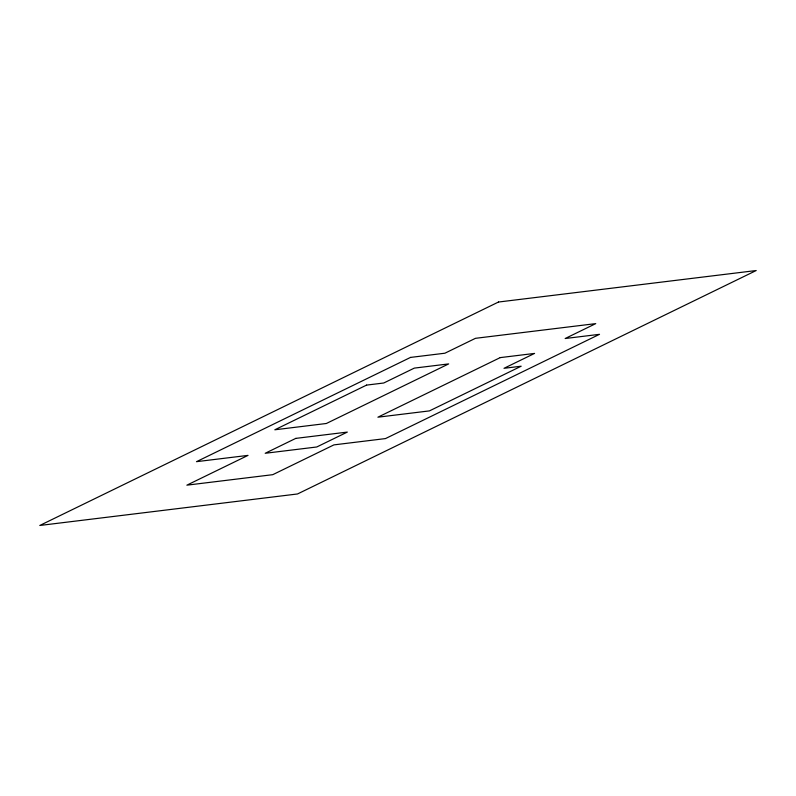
<?xml version="1.0" encoding="UTF-8"?>
<svg xmlns="http://www.w3.org/2000/svg" width="796" height="796" viewBox="0 0 796 796"><rect width="100%" height="100%" fill="white"/><g stroke="black" fill="none" stroke-linecap="round" stroke-linejoin="round"><path stroke-width="1.19" d="M498.485 302.032L39.8 525.469L297.515 493.968L756.2 270.531L498.485 302.032M410.527 357.414L196.483 461.68L248.024 455.382L186.861 485.172L272.769 474.675L333.922 444.884L385.473 438.586L599.517 334.32L565.16 338.519L595.736 323.624L475.471 338.32L444.894 353.215L410.527 357.414M366.558 385.105L274.819 429.79L326.36 423.492L448.675 363.911L414.318 368.11L383.732 383.005L366.558 385.105M295.784 438.387L265.197 453.282L316.748 446.984L347.325 432.089L295.784 438.387M500.216 357.613L377.901 417.194L429.442 410.895L521.181 366.21L503.997 368.309L534.584 353.414L500.216 357.613"/></g></svg>
